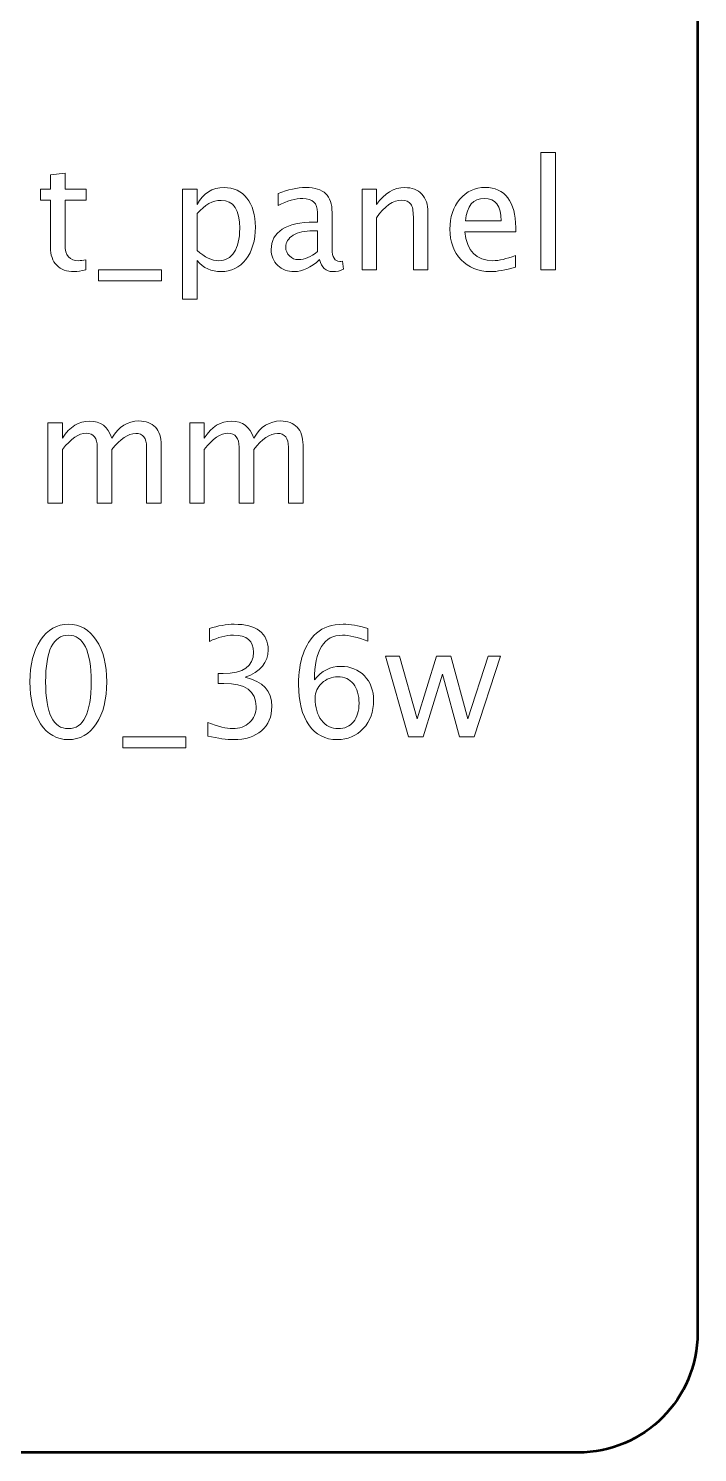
# Model space of a CAD drawing. Header units: centimetres. Extents: x -6.7 to 6.7, y -12.1 to 12.1.
# Drawn here: x 3.9 to 6.7, y 0.15 to 6.1 of the extents above; entities that cross this region are included whole.
import ezdxf

# ---------------------------------------------------------------- set-up
doc = ezdxf.new("R2010")
doc.units = ezdxf.units.CM
doc.header["$MEASUREMENT"] = 0
doc.layers.add('Layer 1', color=7, linetype='Continuous')

msp = doc.modelspace()

# ---------------------------------------------------------------- linework, layer by layer
at = {"layer": 'Layer 1', "lineweight": 53}
msp.add_open_spline([(6.2, 12.05), (6.2, 12.05), (-6.2, 12.05), (-6.2, 12.05), (-6.2, 12.05), (-6.47614, 12.05), (-6.7, 11.82614), (-6.7, 11.55), (-6.7, 11.55), (-6.7, 11.55), (-6.7, 0.65), (-6.7, 0.65), (-6.7, 0.65), (-6.7, 0.37386), (-6.47614, 0.15), (-6.2, 0.15), (-6.2, 0.15), (-6.2, 0.15), (6.2, 0.15), (6.2, 0.15), (6.2, 0.15), (6.47614, 0.15), (6.7, 0.37386), (6.7, 0.65), (6.7, 0.65), (6.7, 0.65), (6.7, 11.55), (6.7, 11.55), (6.7, 11.55), (6.7, 11.82614), (6.47614, 12.05), (6.2, 12.05)], degree=3, knots=[0, 0, 0, 0, 0.1111111, 0.1111111, 0.1111111, 0.1111111, 0.2222222, 0.2222222, 0.2222222, 0.2222222, 0.3333333, 0.3333333, 0.3333333, 0.3333333, 0.4444444, 0.4444444, 0.4444444, 0.4444444, 0.5555556, 0.5555556, 0.5555556, 0.5555556, 0.6666667, 0.6666667, 0.6666667, 0.6666667, 0.7777778, 0.7777778, 0.7777778, 0.7777778, 1, 1, 1, 1], dxfattribs=at)
at = {"layer": 'Layer 1', "color": 5, "lineweight": 9}
for points, knots in [([(6.04514, 5.09174), (6.04514, 5.09174), (6.04514, 5.58133), (6.04514, 5.58133), (6.04514, 5.58133), (6.04514, 5.58133), (6.1061, 5.58133), (6.1061, 5.58133), (6.1061, 5.58133), (6.1061, 5.58133), (6.1061, 5.09174), (6.1061, 5.09174), (6.1061, 5.09174), (6.1061, 5.09174), (6.04514, 5.09174), (6.04514, 5.09174)], [0, 0, 0, 0, 0.2, 0.2, 0.2, 0.2, 0.4, 0.4, 0.4, 0.4, 0.6, 0.6, 0.6, 0.6, 1, 1, 1, 1]), ([(4.14246, 5.09185), (4.12362, 5.08666), (4.10721, 5.08412), (4.09335, 5.08412), (4.09335, 5.08412), (4.06223, 5.08412), (4.038, 5.09301), (4.02064, 5.11079), (4.02064, 5.11079), (4.00318, 5.12857), (3.9945, 5.15323), (3.9945, 5.18487), (3.9945, 5.18487), (3.9945, 5.18487), (3.9945, 5.38257), (3.9945, 5.38257), (3.9945, 5.38257), (3.9945, 5.38257), (3.95238, 5.38257), (3.95238, 5.38257), (3.95238, 5.38257), (3.95238, 5.38257), (3.95238, 5.42829), (3.95238, 5.42829), (3.95238, 5.42829), (3.95238, 5.42829), (3.9945, 5.42829), (3.9945, 5.42829), (3.9945, 5.42829), (3.9945, 5.42829), (3.9945, 5.48914), (3.9945, 5.48914), (3.9945, 5.48914), (3.9945, 5.48914), (4.05546, 5.49497), (4.05546, 5.49497), (4.05546, 5.49497), (4.05546, 5.49497), (4.05546, 5.42829), (4.05546, 5.42829), (4.05546, 5.42829), (4.05546, 5.42829), (4.14373, 5.42829), (4.14373, 5.42829), (4.14373, 5.42829), (4.14373, 5.42829), (4.14373, 5.38257), (4.14373, 5.38257), (4.14373, 5.38257), (4.14373, 5.38257), (4.05546, 5.38257), (4.05546, 5.38257), (4.05546, 5.38257), (4.05546, 5.38257), (4.05546, 5.19588), (4.05546, 5.19588), (4.05546, 5.19588), (4.05546, 5.15185), (4.07462, 5.12984), (4.11282, 5.12984), (4.11282, 5.12984), (4.12097, 5.12984), (4.13081, 5.13122), (4.14246, 5.13386), (4.14246, 5.13386), (4.14246, 5.13386), (4.14246, 5.09185), (4.14246, 5.09185)], [0, 0, 0, 0, 0.0555556, 0.0555556, 0.0555556, 0.0555556, 0.1111111, 0.1111111, 0.1111111, 0.1111111, 0.1666667, 0.1666667, 0.1666667, 0.1666667, 0.2222222, 0.2222222, 0.2222222, 0.2222222, 0.2777778, 0.2777778, 0.2777778, 0.2777778, 0.3333333, 0.3333333, 0.3333333, 0.3333333, 0.3888889, 0.3888889, 0.3888889, 0.3888889, 0.4444444, 0.4444444, 0.4444444, 0.4444444, 0.5, 0.5, 0.5, 0.5, 0.5555556, 0.5555556, 0.5555556, 0.5555556, 0.6111111, 0.6111111, 0.6111111, 0.6111111, 0.6666667, 0.6666667, 0.6666667, 0.6666667, 0.7222222, 0.7222222, 0.7222222, 0.7222222, 0.7777778, 0.7777778, 0.7777778, 0.7777778, 0.8333333, 0.8333333, 0.8333333, 0.8333333, 0.8888889, 0.8888889, 0.8888889, 0.8888889, 1, 1, 1, 1]), ([(4.54695, 4.96918), (4.54695, 4.96918), (4.54695, 5.42829), (4.54695, 5.42829), (4.54695, 5.42829), (4.54695, 5.42829), (4.60791, 5.42829), (4.60791, 5.42829), (4.60791, 5.42829), (4.60791, 5.42829), (4.60791, 5.36468), (4.60791, 5.36468), (4.60791, 5.36468), (4.63289, 5.41178), (4.67046, 5.43528), (4.72053, 5.43528), (4.72053, 5.43528), (4.76106, 5.43528), (4.79292, 5.42056), (4.8162, 5.39104), (4.8162, 5.39104), (4.83948, 5.36151), (4.85113, 5.32119), (4.85113, 5.27007), (4.85113, 5.27007), (4.85113, 5.2144), (4.8379, 5.16942), (4.81154, 5.13534), (4.81154, 5.13534), (4.78519, 5.10116), (4.75048, 5.08412), (4.70751, 5.08412), (4.70751, 5.08412), (4.6676, 5.08412), (4.63437, 5.09936), (4.60791, 5.12995), (4.60791, 5.12995), (4.60791, 5.12995), (4.60791, 4.96918), (4.60791, 4.96918), (4.60791, 4.96918), (4.60791, 4.96918), (4.54695, 4.96918), (4.54695, 4.96918)], [0, 0, 0, 0, 0.0833333, 0.0833333, 0.0833333, 0.0833333, 0.1666667, 0.1666667, 0.1666667, 0.1666667, 0.25, 0.25, 0.25, 0.25, 0.3333333, 0.3333333, 0.3333333, 0.3333333, 0.4166667, 0.4166667, 0.4166667, 0.4166667, 0.5, 0.5, 0.5, 0.5, 0.5833333, 0.5833333, 0.5833333, 0.5833333, 0.6666667, 0.6666667, 0.6666667, 0.6666667, 0.75, 0.75, 0.75, 0.75, 0.8333333, 0.8333333, 0.8333333, 0.8333333, 1, 1, 1, 1]), ([(5.12006, 5.1346), (5.08343, 5.10095), (5.04819, 5.08412), (5.01432, 5.08412), (5.01432, 5.08412), (4.98649, 5.08412), (4.96331, 5.0928), (4.945, 5.11026), (4.945, 5.11026), (4.92659, 5.12772), (4.91738, 5.14974), (4.91738, 5.1763), (4.91738, 5.1763), (4.91738, 5.21303), (4.93283, 5.24128), (4.96374, 5.26097), (4.96374, 5.26097), (4.99464, 5.28065), (5.03898, 5.2905), (5.09677, 5.2905), (5.09677, 5.2905), (5.09677, 5.2905), (5.11107, 5.2905), (5.11107, 5.2905), (5.11107, 5.2905), (5.11107, 5.2905), (5.11107, 5.33103), (5.11107, 5.33103), (5.11107, 5.33103), (5.11107, 5.37008), (5.09074, 5.38956), (5.04999, 5.38956), (5.04999, 5.38956), (5.01845, 5.38956), (4.98395, 5.37961), (4.94659, 5.35971), (4.94659, 5.35971), (4.94659, 5.35971), (4.94659, 5.40988), (4.94659, 5.40988), (4.94659, 5.40988), (4.98765, 5.42681), (5.02639, 5.43528), (5.06269, 5.43528), (5.06269, 5.43528), (5.10005, 5.43528), (5.12768, 5.42681), (5.14536, 5.40977), (5.14536, 5.40977), (5.16314, 5.39273), (5.17203, 5.36648), (5.17203, 5.33103), (5.17203, 5.33103), (5.17203, 5.33103), (5.17203, 5.17895), (5.17203, 5.17895), (5.17203, 5.17895), (5.17203, 5.14413), (5.18271, 5.12667), (5.2042, 5.12667), (5.2042, 5.12667), (5.20684, 5.12667), (5.21076, 5.12709), (5.21595, 5.12794), (5.21595, 5.12794), (5.21595, 5.12794), (5.22029, 5.09407), (5.22029, 5.09407), (5.22029, 5.09407), (5.20642, 5.0874), (5.19118, 5.08412), (5.17446, 5.08412), (5.17446, 5.08412), (5.14599, 5.08412), (5.12789, 5.10095), (5.12006, 5.1346)], [0, 0, 0, 0, 0.05, 0.05, 0.05, 0.05, 0.1, 0.1, 0.1, 0.1, 0.15, 0.15, 0.15, 0.15, 0.2, 0.2, 0.2, 0.2, 0.25, 0.25, 0.25, 0.25, 0.3, 0.3, 0.3, 0.3, 0.35, 0.35, 0.35, 0.35, 0.4, 0.4, 0.4, 0.4, 0.45, 0.45, 0.45, 0.45, 0.5, 0.5, 0.5, 0.5, 0.55, 0.55, 0.55, 0.55, 0.6, 0.6, 0.6, 0.6, 0.65, 0.65, 0.65, 0.65, 0.7, 0.7, 0.7, 0.7, 0.75, 0.75, 0.75, 0.75, 0.8, 0.8, 0.8, 0.8, 0.85, 0.85, 0.85, 0.85, 0.9, 0.9, 0.9, 0.9, 1, 1, 1, 1]), ([(5.29722, 5.09174), (5.29722, 5.09174), (5.29722, 5.42829), (5.29722, 5.42829), (5.29722, 5.42829), (5.29722, 5.42829), (5.35818, 5.42829), (5.35818, 5.42829), (5.35818, 5.42829), (5.35818, 5.42829), (5.35818, 5.36468), (5.35818, 5.36468), (5.35818, 5.36468), (5.39046, 5.41178), (5.43004, 5.43528), (5.47683, 5.43528), (5.47683, 5.43528), (5.50625, 5.43528), (5.52964, 5.42607), (5.54689, 5.40755), (5.54689, 5.40755), (5.56414, 5.38913), (5.57282, 5.36426), (5.57282, 5.33315), (5.57282, 5.33315), (5.57282, 5.33315), (5.57282, 5.09174), (5.57282, 5.09174), (5.57282, 5.09174), (5.57282, 5.09174), (5.51186, 5.09174), (5.51186, 5.09174), (5.51186, 5.09174), (5.51186, 5.09174), (5.51186, 5.31325), (5.51186, 5.31325), (5.51186, 5.31325), (5.51186, 5.33823), (5.50816, 5.35601), (5.50085, 5.36659), (5.50085, 5.36659), (5.49345, 5.37728), (5.48127, 5.38257), (5.46424, 5.38257), (5.46424, 5.38257), (5.42676, 5.38257), (5.39141, 5.35812), (5.35818, 5.30923), (5.35818, 5.30923), (5.35818, 5.30923), (5.35818, 5.09174), (5.35818, 5.09174), (5.35818, 5.09174), (5.35818, 5.09174), (5.29722, 5.09174), (5.29722, 5.09174)], [0, 0, 0, 0, 0.0666667, 0.0666667, 0.0666667, 0.0666667, 0.1333333, 0.1333333, 0.1333333, 0.1333333, 0.2, 0.2, 0.2, 0.2, 0.2666667, 0.2666667, 0.2666667, 0.2666667, 0.3333333, 0.3333333, 0.3333333, 0.3333333, 0.4, 0.4, 0.4, 0.4, 0.4666667, 0.4666667, 0.4666667, 0.4666667, 0.5333333, 0.5333333, 0.5333333, 0.5333333, 0.6, 0.6, 0.6, 0.6, 0.6666667, 0.6666667, 0.6666667, 0.6666667, 0.7333333, 0.7333333, 0.7333333, 0.7333333, 0.8, 0.8, 0.8, 0.8, 0.8666667, 0.8666667, 0.8666667, 0.8666667, 1, 1, 1, 1]), ([(5.93837, 5.10254), (5.89741, 5.09026), (5.86238, 5.08412), (5.83316, 5.08412), (5.83316, 5.08412), (5.78331, 5.08412), (5.74278, 5.10063), (5.71155, 5.13354), (5.71155, 5.13354), (5.68033, 5.16646), (5.66467, 5.20911), (5.66467, 5.2616), (5.66467, 5.2616), (5.66467, 5.31251), (5.67843, 5.35431), (5.70605, 5.38702), (5.70605, 5.38702), (5.73367, 5.41961), (5.76902, 5.43591), (5.8121, 5.43591), (5.8121, 5.43591), (5.85285, 5.43591), (5.88439, 5.42141), (5.90662, 5.39241), (5.90662, 5.39241), (5.92884, 5.36341), (5.93995, 5.32235), (5.93995, 5.26912), (5.93995, 5.26912), (5.93995, 5.26912), (5.93964, 5.25049), (5.93964, 5.25049), (5.93964, 5.25049), (5.93964, 5.25049), (5.7269, 5.25049), (5.7269, 5.25049), (5.7269, 5.25049), (5.73579, 5.17006), (5.77505, 5.12984), (5.84459, 5.12984), (5.84459, 5.12984), (5.8701, 5.12984), (5.90132, 5.13704), (5.93837, 5.15143), (5.93837, 5.15143), (5.93837, 5.15143), (5.93837, 5.10254), (5.93837, 5.10254)], [0, 0, 0, 0, 0.0769231, 0.0769231, 0.0769231, 0.0769231, 0.1538462, 0.1538462, 0.1538462, 0.1538462, 0.2307692, 0.2307692, 0.2307692, 0.2307692, 0.3076923, 0.3076923, 0.3076923, 0.3076923, 0.3846154, 0.3846154, 0.3846154, 0.3846154, 0.4615385, 0.4615385, 0.4615385, 0.4615385, 0.5384615, 0.5384615, 0.5384615, 0.5384615, 0.6153846, 0.6153846, 0.6153846, 0.6153846, 0.6923077, 0.6923077, 0.6923077, 0.6923077, 0.7692308, 0.7692308, 0.7692308, 0.7692308, 0.8461538, 0.8461538, 0.8461538, 0.8461538, 1, 1, 1, 1]), ([(4.60791, 5.17196), (4.63934, 5.14392), (4.66929, 5.12984), (4.69776, 5.12984), (4.69776, 5.12984), (4.72582, 5.12984), (4.74751, 5.14159), (4.76275, 5.16498), (4.76275, 5.16498), (4.7781, 5.18837), (4.78572, 5.22128), (4.78572, 5.26383), (4.78572, 5.26383), (4.78572, 5.34257), (4.75969, 5.38194), (4.70762, 5.38194), (4.70762, 5.38194), (4.67353, 5.38194), (4.6403, 5.36352), (4.60791, 5.32658), (4.60791, 5.32658), (4.60791, 5.32658), (4.60791, 5.17196), (4.60791, 5.17196)], [0, 0, 0, 0, 0.1428571, 0.1428571, 0.1428571, 0.1428571, 0.2857143, 0.2857143, 0.2857143, 0.2857143, 0.4285714, 0.4285714, 0.4285714, 0.4285714, 0.5714286, 0.5714286, 0.5714286, 0.5714286, 0.7142857, 0.7142857, 0.7142857, 0.7142857, 1, 1, 1, 1]), ([(5.73008, 5.29621), (5.73008, 5.29621), (5.87868, 5.29621), (5.87868, 5.29621), (5.87868, 5.29621), (5.87868, 5.35886), (5.85529, 5.39019), (5.8086, 5.39019), (5.8086, 5.39019), (5.76161, 5.39019), (5.73547, 5.35886), (5.73008, 5.29621)], [0, 0, 0, 0, 0.25, 0.25, 0.25, 0.25, 0.5, 0.5, 0.5, 0.5, 1, 1, 1, 1]), ([(5.11107, 5.16783), (5.11107, 5.16783), (5.11107, 5.2543), (5.11107, 5.2543), (5.11107, 5.2543), (5.11107, 5.2543), (5.09148, 5.25494), (5.09148, 5.25494), (5.09148, 5.25494), (5.05761, 5.25494), (5.0303, 5.24869), (5.00946, 5.2362), (5.00946, 5.2362), (4.98871, 5.22361), (4.97834, 5.20699), (4.97834, 5.18625), (4.97834, 5.18625), (4.97834, 5.17175), (4.98353, 5.15947), (4.99379, 5.14942), (4.99379, 5.14942), (5.00416, 5.13937), (5.01676, 5.13429), (5.03168, 5.13429), (5.03168, 5.13429), (5.05708, 5.13429), (5.08354, 5.1455), (5.11107, 5.16783)], [0, 0, 0, 0, 0.125, 0.125, 0.125, 0.125, 0.25, 0.25, 0.25, 0.25, 0.375, 0.375, 0.375, 0.375, 0.5, 0.5, 0.5, 0.5, 0.625, 0.625, 0.625, 0.625, 0.75, 0.75, 0.75, 0.75, 1, 1, 1, 1]), ([(4.19516, 5.04602), (4.19516, 5.04602), (4.19516, 5.09174), (4.19516, 5.09174), (4.19516, 5.09174), (4.19516, 5.09174), (4.45933, 5.09174), (4.45933, 5.09174), (4.45933, 5.09174), (4.45933, 5.09174), (4.45933, 5.04602), (4.45933, 5.04602), (4.45933, 5.04602), (4.45933, 5.04602), (4.19516, 5.04602), (4.19516, 5.04602)], [0, 0, 0, 0, 0.2, 0.2, 0.2, 0.2, 0.4, 0.4, 0.4, 0.4, 0.6, 0.6, 0.6, 0.6, 1, 1, 1, 1]), ([(3.98395, 4.11596), (3.98395, 4.11596), (3.98395, 4.45251), (3.98395, 4.45251), (3.98395, 4.45251), (3.98395, 4.45251), (4.04491, 4.45251), (4.04491, 4.45251), (4.04491, 4.45251), (4.04491, 4.45251), (4.04491, 4.3889), (4.04491, 4.3889), (4.04491, 4.3889), (4.07465, 4.436), (4.11275, 4.4595), (4.15943, 4.4595), (4.15943, 4.4595), (4.20441, 4.4595), (4.235, 4.436), (4.2513, 4.3889), (4.2513, 4.3889), (4.28019, 4.43642), (4.31786, 4.46013), (4.36411, 4.46013), (4.36411, 4.46013), (4.39364, 4.46013), (4.41661, 4.45145), (4.43301, 4.43399), (4.43301, 4.43399), (4.44942, 4.41653), (4.45767, 4.39208), (4.45767, 4.36065), (4.45767, 4.36065), (4.45767, 4.36065), (4.45767, 4.11596), (4.45767, 4.11596), (4.45767, 4.11596), (4.45767, 4.11596), (4.39671, 4.11596), (4.39671, 4.11596), (4.39671, 4.11596), (4.39671, 4.11596), (4.39671, 4.35059), (4.39671, 4.35059), (4.39671, 4.35059), (4.39671, 4.3889), (4.38147, 4.40806), (4.35099, 4.40806), (4.35099, 4.40806), (4.31935, 4.40806), (4.28611, 4.38573), (4.2513, 4.34096), (4.2513, 4.34096), (4.2513, 4.34096), (4.2513, 4.11596), (4.2513, 4.11596), (4.2513, 4.11596), (4.2513, 4.11596), (4.19034, 4.11596), (4.19034, 4.11596), (4.19034, 4.11596), (4.19034, 4.11596), (4.19034, 4.3508), (4.19034, 4.3508), (4.19034, 4.3508), (4.19034, 4.38943), (4.17488, 4.4087), (4.14387, 4.4087), (4.14387, 4.4087), (4.11307, 4.4087), (4.08005, 4.38626), (4.04491, 4.34128), (4.04491, 4.34128), (4.04491, 4.34128), (4.04491, 4.11596), (4.04491, 4.11596), (4.04491, 4.11596), (4.04491, 4.11596), (3.98395, 4.11596), (3.98395, 4.11596)], [0, 0, 0, 0, 0.047619, 0.047619, 0.047619, 0.047619, 0.0952381, 0.0952381, 0.0952381, 0.0952381, 0.1428571, 0.1428571, 0.1428571, 0.1428571, 0.1904762, 0.1904762, 0.1904762, 0.1904762, 0.2380952, 0.2380952, 0.2380952, 0.2380952, 0.2857143, 0.2857143, 0.2857143, 0.2857143, 0.3333333, 0.3333333, 0.3333333, 0.3333333, 0.3809524, 0.3809524, 0.3809524, 0.3809524, 0.4285714, 0.4285714, 0.4285714, 0.4285714, 0.4761905, 0.4761905, 0.4761905, 0.4761905, 0.5238095, 0.5238095, 0.5238095, 0.5238095, 0.5714286, 0.5714286, 0.5714286, 0.5714286, 0.6190476, 0.6190476, 0.6190476, 0.6190476, 0.6666667, 0.6666667, 0.6666667, 0.6666667, 0.7142857, 0.7142857, 0.7142857, 0.7142857, 0.7619048, 0.7619048, 0.7619048, 0.7619048, 0.8095238, 0.8095238, 0.8095238, 0.8095238, 0.8571429, 0.8571429, 0.8571429, 0.8571429, 0.9047619, 0.9047619, 0.9047619, 0.9047619, 1, 1, 1, 1]), ([(4.57683, 4.11596), (4.57683, 4.11596), (4.57683, 4.45251), (4.57683, 4.45251), (4.57683, 4.45251), (4.57683, 4.45251), (4.63779, 4.45251), (4.63779, 4.45251), (4.63779, 4.45251), (4.63779, 4.45251), (4.63779, 4.3889), (4.63779, 4.3889), (4.63779, 4.3889), (4.66753, 4.436), (4.70563, 4.4595), (4.75231, 4.4595), (4.75231, 4.4595), (4.79729, 4.4595), (4.82788, 4.436), (4.84418, 4.3889), (4.84418, 4.3889), (4.87307, 4.43642), (4.91074, 4.46013), (4.95699, 4.46013), (4.95699, 4.46013), (4.98652, 4.46013), (5.00949, 4.45145), (5.02589, 4.43399), (5.02589, 4.43399), (5.0423, 4.41653), (5.05055, 4.39208), (5.05055, 4.36065), (5.05055, 4.36065), (5.05055, 4.36065), (5.05055, 4.11596), (5.05055, 4.11596), (5.05055, 4.11596), (5.05055, 4.11596), (4.98959, 4.11596), (4.98959, 4.11596), (4.98959, 4.11596), (4.98959, 4.11596), (4.98959, 4.35059), (4.98959, 4.35059), (4.98959, 4.35059), (4.98959, 4.3889), (4.97435, 4.40806), (4.94387, 4.40806), (4.94387, 4.40806), (4.91223, 4.40806), (4.87899, 4.38573), (4.84418, 4.34096), (4.84418, 4.34096), (4.84418, 4.34096), (4.84418, 4.11596), (4.84418, 4.11596), (4.84418, 4.11596), (4.84418, 4.11596), (4.78322, 4.11596), (4.78322, 4.11596), (4.78322, 4.11596), (4.78322, 4.11596), (4.78322, 4.3508), (4.78322, 4.3508), (4.78322, 4.3508), (4.78322, 4.38943), (4.76776, 4.4087), (4.73675, 4.4087), (4.73675, 4.4087), (4.70595, 4.4087), (4.67293, 4.38626), (4.63779, 4.34128), (4.63779, 4.34128), (4.63779, 4.34128), (4.63779, 4.11596), (4.63779, 4.11596), (4.63779, 4.11596), (4.63779, 4.11596), (4.57683, 4.11596), (4.57683, 4.11596)], [0, 0, 0, 0, 0.047619, 0.047619, 0.047619, 0.047619, 0.0952381, 0.0952381, 0.0952381, 0.0952381, 0.1428571, 0.1428571, 0.1428571, 0.1428571, 0.1904762, 0.1904762, 0.1904762, 0.1904762, 0.2380952, 0.2380952, 0.2380952, 0.2380952, 0.2857143, 0.2857143, 0.2857143, 0.2857143, 0.3333333, 0.3333333, 0.3333333, 0.3333333, 0.3809524, 0.3809524, 0.3809524, 0.3809524, 0.4285714, 0.4285714, 0.4285714, 0.4285714, 0.4761905, 0.4761905, 0.4761905, 0.4761905, 0.5238095, 0.5238095, 0.5238095, 0.5238095, 0.5714286, 0.5714286, 0.5714286, 0.5714286, 0.6190476, 0.6190476, 0.6190476, 0.6190476, 0.6666667, 0.6666667, 0.6666667, 0.6666667, 0.7142857, 0.7142857, 0.7142857, 0.7142857, 0.7619048, 0.7619048, 0.7619048, 0.7619048, 0.8095238, 0.8095238, 0.8095238, 0.8095238, 0.8571429, 0.8571429, 0.8571429, 0.8571429, 0.9047619, 0.9047619, 0.9047619, 0.9047619, 1, 1, 1, 1]), ([(4.06943, 3.12875), (4.02128, 3.12875), (3.98244, 3.15087), (3.95301, 3.195), (3.95301, 3.195), (3.92349, 3.23913), (3.90878, 3.29734), (3.90878, 3.36973), (3.90878, 3.36973), (3.90878, 3.44212), (3.92349, 3.50033), (3.95301, 3.54446), (3.95301, 3.54446), (3.98244, 3.5886), (4.02128, 3.61072), (4.06943, 3.61072), (4.06943, 3.61072), (4.11781, 3.61072), (4.15665, 3.5887), (4.18607, 3.54468), (4.18607, 3.54468), (4.21538, 3.50065), (4.2301, 3.44233), (4.2301, 3.36973), (4.2301, 3.36973), (4.2301, 3.29734), (4.21538, 3.23913), (4.18607, 3.195), (4.18607, 3.195), (4.15665, 3.15087), (4.11781, 3.12875), (4.06943, 3.12875)], [0, 0, 0, 0, 0.1111111, 0.1111111, 0.1111111, 0.1111111, 0.2222222, 0.2222222, 0.2222222, 0.2222222, 0.3333333, 0.3333333, 0.3333333, 0.3333333, 0.4444444, 0.4444444, 0.4444444, 0.4444444, 0.5555556, 0.5555556, 0.5555556, 0.5555556, 0.6666667, 0.6666667, 0.6666667, 0.6666667, 0.7777778, 0.7777778, 0.7777778, 0.7777778, 1, 1, 1, 1]), ([(4.65257, 3.14336), (4.65257, 3.14336), (4.65257, 3.20051), (4.65257, 3.20051), (4.65257, 3.20051), (4.69617, 3.18315), (4.73036, 3.17447), (4.75544, 3.17447), (4.75544, 3.17447), (4.78497, 3.17447), (4.80879, 3.18294), (4.8271, 3.19998), (4.8271, 3.19998), (4.84541, 3.21702), (4.85451, 3.23924), (4.85451, 3.26655), (4.85451, 3.26655), (4.85451, 3.33132), (4.80943, 3.3637), (4.71925, 3.3637), (4.71925, 3.3637), (4.71925, 3.3637), (4.69512, 3.3637), (4.69512, 3.3637), (4.69512, 3.3637), (4.69512, 3.3637), (4.69512, 3.40466), (4.69512, 3.40466), (4.69512, 3.40466), (4.69512, 3.40466), (4.71649, 3.40498), (4.71649, 3.40498), (4.71649, 3.40498), (4.80127, 3.40498), (4.84372, 3.43482), (4.84372, 3.49462), (4.84372, 3.49462), (4.84372, 3.5415), (4.81556, 3.565), (4.75936, 3.565), (4.75936, 3.565), (4.72919, 3.565), (4.69575, 3.55632), (4.65892, 3.53896), (4.65892, 3.53896), (4.65892, 3.53896), (4.65892, 3.5923), (4.65892, 3.5923), (4.65892, 3.5923), (4.69501, 3.60458), (4.72983, 3.61072), (4.76327, 3.61072), (4.76327, 3.61072), (4.80879, 3.61072), (4.84382, 3.60161), (4.86816, 3.58341), (4.86816, 3.58341), (4.8925, 3.56531), (4.90468, 3.53896), (4.90468, 3.50446), (4.90468, 3.50446), (4.90468, 3.45059), (4.87282, 3.41217), (4.809, 3.38931), (4.809, 3.38931), (4.88298, 3.37206), (4.91992, 3.33153), (4.91992, 3.2675), (4.91992, 3.2675), (4.91992, 3.22432), (4.90563, 3.19035), (4.87716, 3.16569), (4.87716, 3.16569), (4.84869, 3.14103), (4.80953, 3.12875), (4.75978, 3.12875), (4.75978, 3.12875), (4.73142, 3.12875), (4.69575, 3.13362), (4.65257, 3.14336)], [0, 0, 0, 0, 0.047619, 0.047619, 0.047619, 0.047619, 0.0952381, 0.0952381, 0.0952381, 0.0952381, 0.1428571, 0.1428571, 0.1428571, 0.1428571, 0.1904762, 0.1904762, 0.1904762, 0.1904762, 0.2380952, 0.2380952, 0.2380952, 0.2380952, 0.2857143, 0.2857143, 0.2857143, 0.2857143, 0.3333333, 0.3333333, 0.3333333, 0.3333333, 0.3809524, 0.3809524, 0.3809524, 0.3809524, 0.4285714, 0.4285714, 0.4285714, 0.4285714, 0.4761905, 0.4761905, 0.4761905, 0.4761905, 0.5238095, 0.5238095, 0.5238095, 0.5238095, 0.5714286, 0.5714286, 0.5714286, 0.5714286, 0.6190476, 0.6190476, 0.6190476, 0.6190476, 0.6666667, 0.6666667, 0.6666667, 0.6666667, 0.7142857, 0.7142857, 0.7142857, 0.7142857, 0.7619048, 0.7619048, 0.7619048, 0.7619048, 0.8095238, 0.8095238, 0.8095238, 0.8095238, 0.8571429, 0.8571429, 0.8571429, 0.8571429, 0.9047619, 0.9047619, 0.9047619, 0.9047619, 1, 1, 1, 1]), ([(5.09856, 3.37809), (5.12777, 3.41588), (5.16449, 3.43482), (5.20874, 3.43482), (5.20874, 3.43482), (5.24885, 3.43482), (5.28166, 3.42159), (5.30727, 3.39503), (5.30727, 3.39503), (5.33278, 3.36846), (5.34559, 3.33438), (5.34559, 3.29279), (5.34559, 3.29279), (5.34559, 3.24506), (5.3313, 3.2058), (5.30262, 3.175), (5.30262, 3.175), (5.27394, 3.1442), (5.23753, 3.12875), (5.19318, 3.12875), (5.19318, 3.12875), (5.1428, 3.12875), (5.10322, 3.14918), (5.07475, 3.18992), (5.07475, 3.18992), (5.04617, 3.23077), (5.03189, 3.28729), (5.03189, 3.35936), (5.03189, 3.35936), (5.03189, 3.45652), (5.05686, 3.52774), (5.10671, 3.57325), (5.10671, 3.57325), (5.1338, 3.59823), (5.17127, 3.61072), (5.21901, 3.61072), (5.21901, 3.61072), (5.24674, 3.61072), (5.28113, 3.605), (5.32209, 3.59357), (5.32209, 3.59357), (5.32209, 3.59357), (5.32209, 3.54023), (5.32209, 3.54023), (5.32209, 3.54023), (5.2788, 3.55674), (5.24324, 3.565), (5.2153, 3.565), (5.2153, 3.565), (5.13751, 3.565), (5.09856, 3.50266), (5.09856, 3.37809)], [0, 0, 0, 0, 0.0714286, 0.0714286, 0.0714286, 0.0714286, 0.1428571, 0.1428571, 0.1428571, 0.1428571, 0.2142857, 0.2142857, 0.2142857, 0.2142857, 0.2857143, 0.2857143, 0.2857143, 0.2857143, 0.3571429, 0.3571429, 0.3571429, 0.3571429, 0.4285714, 0.4285714, 0.4285714, 0.4285714, 0.5, 0.5, 0.5, 0.5, 0.5714286, 0.5714286, 0.5714286, 0.5714286, 0.6428571, 0.6428571, 0.6428571, 0.6428571, 0.7142857, 0.7142857, 0.7142857, 0.7142857, 0.7857143, 0.7857143, 0.7857143, 0.7857143, 0.8571429, 0.8571429, 0.8571429, 0.8571429, 1, 1, 1, 1]), ([(4.06932, 3.17447), (4.13294, 3.17447), (4.16469, 3.23956), (4.16469, 3.36973), (4.16469, 3.36973), (4.16469, 3.49991), (4.13294, 3.565), (4.06932, 3.565), (4.06932, 3.565), (4.00593, 3.565), (3.97418, 3.49991), (3.97418, 3.36973), (3.97418, 3.36973), (3.97418, 3.23956), (4.00593, 3.17447), (4.06932, 3.17447)], [0, 0, 0, 0, 0.2, 0.2, 0.2, 0.2, 0.4, 0.4, 0.4, 0.4, 0.6, 0.6, 0.6, 0.6, 1, 1, 1, 1]), ([(5.4912, 3.14018), (5.4912, 3.14018), (5.39468, 3.47673), (5.39468, 3.47673), (5.39468, 3.47673), (5.39468, 3.47673), (5.45416, 3.47673), (5.45416, 3.47673), (5.45416, 3.47673), (5.45416, 3.47673), (5.52814, 3.21543), (5.52814, 3.21543), (5.52814, 3.21543), (5.52814, 3.21543), (5.60793, 3.47673), (5.60793, 3.47673), (5.60793, 3.47673), (5.60793, 3.47673), (5.6689, 3.47673), (5.6689, 3.47673), (5.6689, 3.47673), (5.6689, 3.47673), (5.73907, 3.21585), (5.73907, 3.21585), (5.73907, 3.21585), (5.73907, 3.21585), (5.82395, 3.47673), (5.82395, 3.47673), (5.82395, 3.47673), (5.82395, 3.47673), (5.87602, 3.47673), (5.87602, 3.47673), (5.87602, 3.47673), (5.87602, 3.47673), (5.76617, 3.14018), (5.76617, 3.14018), (5.76617, 3.14018), (5.76617, 3.14018), (5.70521, 3.14018), (5.70521, 3.14018), (5.70521, 3.14018), (5.70521, 3.14018), (5.63303, 3.40265), (5.63303, 3.40265), (5.63303, 3.40265), (5.63303, 3.40265), (5.55216, 3.14018), (5.55216, 3.14018), (5.55216, 3.14018), (5.55216, 3.14018), (5.4912, 3.14018), (5.4912, 3.14018)], [0, 0, 0, 0, 0.0714286, 0.0714286, 0.0714286, 0.0714286, 0.1428571, 0.1428571, 0.1428571, 0.1428571, 0.2142857, 0.2142857, 0.2142857, 0.2142857, 0.2857143, 0.2857143, 0.2857143, 0.2857143, 0.3571429, 0.3571429, 0.3571429, 0.3571429, 0.4285714, 0.4285714, 0.4285714, 0.4285714, 0.5, 0.5, 0.5, 0.5, 0.5714286, 0.5714286, 0.5714286, 0.5714286, 0.6428571, 0.6428571, 0.6428571, 0.6428571, 0.7142857, 0.7142857, 0.7142857, 0.7142857, 0.7857143, 0.7857143, 0.7857143, 0.7857143, 0.8571429, 0.8571429, 0.8571429, 0.8571429, 1, 1, 1, 1]), ([(5.28463, 3.28073), (5.28463, 3.3147), (5.27679, 3.34158), (5.26102, 3.36137), (5.26102, 3.36137), (5.24526, 3.38116), (5.22367, 3.39101), (5.19624, 3.39101), (5.19624, 3.39101), (5.1701, 3.39101), (5.14777, 3.38233), (5.12915, 3.36486), (5.12915, 3.36486), (5.11041, 3.34751), (5.1011, 3.32655), (5.1011, 3.30211), (5.1011, 3.30211), (5.1011, 3.26358), (5.10999, 3.23268), (5.12766, 3.2094), (5.12766, 3.2094), (5.14544, 3.18611), (5.16894, 3.17447), (5.19815, 3.17447), (5.19815, 3.17447), (5.22472, 3.17447), (5.24578, 3.184), (5.26134, 3.20305), (5.26134, 3.20305), (5.2769, 3.2221), (5.28463, 3.24802), (5.28463, 3.28073)], [0, 0, 0, 0, 0.1111111, 0.1111111, 0.1111111, 0.1111111, 0.2222222, 0.2222222, 0.2222222, 0.2222222, 0.3333333, 0.3333333, 0.3333333, 0.3333333, 0.4444444, 0.4444444, 0.4444444, 0.4444444, 0.5555556, 0.5555556, 0.5555556, 0.5555556, 0.6666667, 0.6666667, 0.6666667, 0.6666667, 0.7777778, 0.7777778, 0.7777778, 0.7777778, 1, 1, 1, 1]), ([(4.29697, 3.09446), (4.29697, 3.09446), (4.29697, 3.14018), (4.29697, 3.14018), (4.29697, 3.14018), (4.29697, 3.14018), (4.56114, 3.14018), (4.56114, 3.14018), (4.56114, 3.14018), (4.56114, 3.14018), (4.56114, 3.09446), (4.56114, 3.09446), (4.56114, 3.09446), (4.56114, 3.09446), (4.29697, 3.09446), (4.29697, 3.09446)], [0, 0, 0, 0, 0.2, 0.2, 0.2, 0.2, 0.4, 0.4, 0.4, 0.4, 0.6, 0.6, 0.6, 0.6, 1, 1, 1, 1])]:
    msp.add_open_spline(points, degree=3, knots=knots, dxfattribs=at)

doc.saveas('drawing.dxf')
